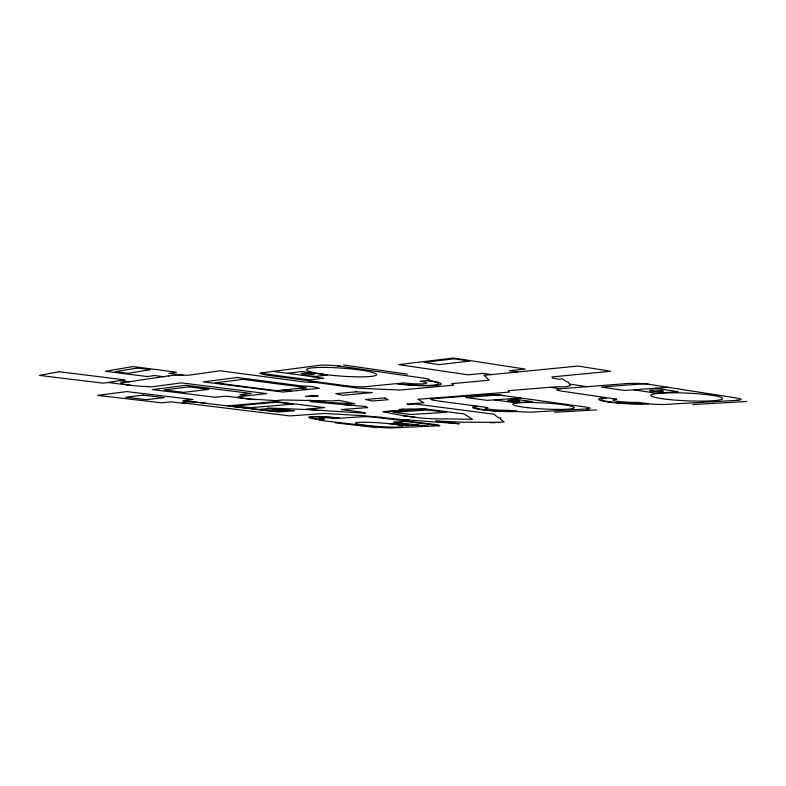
<?xml version="1.0" encoding="UTF-8"?>
<svg xmlns="http://www.w3.org/2000/svg" width="786" height="786" viewBox="0 0 786 786"><rect width="100%" height="100%" fill="white"/><g stroke="black" fill="none" stroke-linecap="round" stroke-linejoin="round"><path stroke-width="1.18" d="M238.178 396.694L240.821 397.814L248.779 398.983M168.391 376.101L172.232 375.305L189.072 375.187L220.149 370.766L304.634 382.025L315.943 382.527L358.21 388.176L399.936 390.053L453.679 385.16L451.714 383.686L489.206 380.208L483.891 375.315L577.887 366.06L610.791 371.247L551.86 376.956L552.735 378.194L559.033 379.147L562.697 378.832L566.382 381.731L568.19 382.006L570.538 385.602M168.646 375.826L125.308 382.34A16.82 1.552 4.9 0 0 129.661 385.169L131.134 385.356A16.82 1.552 4.9 0 0 142.295 386.348L151.531 386.859L181.566 382.89L266.827 393.629L238.296 396.625M498.501 422.387L504.121 421.964L500.358 419.135L500.898 417.798L498.746 417.916L493.805 414.183L415.853 404.063L408.121 404.633L407.01 404.024L423.86 402.766L417.946 399.278L509.466 392.067L508.021 390.681L556.242 386.8C560.752 386.339 567.148 387.832 570.616 385.101M498.776 422.318L461.765 422.2L435.552 420.883L459.211 423.792L398.748 419.282L364.282 415.735L324.471 413.475L289.769 415.912L183.334 402.933A14.757 1.218 4.6 0 1 186.96 401.892A14.757 1.218 4.6 0 1 203.191 402.963L206.335 403.375M287.597 373.321L301.863 371.513L327.359 375.02L312.789 376.749M309.311 382.232L315.176 381.574M343.305 386.181L346.852 385.818A13.863 1.464 4 0 0 365.755 386.663L396.075 383.666A29.131 3.213 3.8 0 0 436.171 385.395A29.131 3.213 3.8 0 0 428.675 380.453L420.304 381.279A14.561 1.611 3.8 0 1 424.116 383.755A14.561 1.611 3.8 0 1 404.004 382.89L397.48 383.529A26.537 2.928 3.8 0 0 434.029 385.101A26.537 2.928 3.8 0 0 427.181 380.601M205.706 403.287L278.578 412.011L294.662 410.783L267.653 407.993L309.33 409.653L365.539 413.249L360.234 411.913L341.124 409.565L367.661 407.61L365.854 406.549L310.254 401.646L354.977 403.788L339.11 400.369L332.743 400.909L282.665 399.986L275.788 400.614L248.071 398.905M430.089 398.325L433.184 398.738L484.205 394.749A13.804 1.425 3.4 0 1 503.659 395.633M550.22 387.282L560.31 388.765L627.189 383.539A16.113 1.847 2.6 0 1 650.13 384.511M290.231 410.321L275.355 411.481L228.137 405.881L275.503 401.577L324.815 407.639L306.589 409.054L318.635 410.518M353.258 405.438L343.344 404.564M520.578 397.991L487.182 400.388L465.784 397.48L498.776 394.945L585.501 407.05A13.362 1.307 3.1 0 1 586.68 408.966M668.159 387.331L624.33 390.485L601.457 387.036L644.913 383.696L736.983 398.08A15.612 1.66 2.3 0 1 736.01 400.398M384.55 411.805L425.845 409.025M320.01 419.449A18.962 1.503 4.1 0 1 313.231 416.904A18.962 1.503 4.1 0 1 339.267 418.231L334.846 418.516A10.405 0.825 4.1 0 0 320.59 417.788A10.405 0.825 4.1 0 0 324.274 419.184L319.096 419.508A20.819 1.641 4.1 0 1 311.649 416.708A20.819 1.641 4.1 0 1 340.23 418.172L362.523 416.767A10.788 0.884 4 0 1 377.457 417.513L381.937 417.238M588.645 408.848L532.869 412.041A12.605 1.179 3.3 0 1 515.282 411.196M738.565 400.251L666.449 404.377A14.531 1.493 2.7 0 1 646.072 403.454M401.528 420.431L408.73 420.029M554.739 412.247L596.368 409.928M692.83 404.525L746.7 401.518M401.214 423.025L389.768 423.634L406.922 425.678L418.506 425.108M495.259 422.671L494.758 422.681M494.227 422.691L493.667 422.701M493.097 422.701L492.498 422.701M491.889 422.691L491.25 422.691M490.602 422.671L489.933 422.662M256.364 399.632L255.705 399.583M254.242 399.485L254.841 399.524M253.298 399.406L252.63 399.357M251.166 399.229L251.766 399.278M250.253 399.131L249.604 399.072M247.344 398.816L225.582 396.154L215.207 397.244L152.346 389.601L185.82 385.317L251.039 393.481L239.907 394.651L247.246 395.564M185.486 403.562L170.867 401.843L161.562 402.825L97.68 395.378L126.723 391.605L192.973 399.524L183.02 400.565L203.908 403.051M380.827 427.446L323.911 420.785A10.247 0.796 4.1 0 1 320.236 419.439M335.357 422.829L376.681 427.653M427.987 426.248L393.442 422.092L405.134 421.453L439.954 425.668L392.695 427.938A9.992 0.757 3.9 0 1 378.98 427.23M107.751 382.497L131.026 385.346M377.457 417.513L434.717 424.46A10.523 0.835 3.8 0 1 437.262 425.796M120.199 380.63L129.523 381.79M402.835 415.696L416.973 417.445M204.547 403.13L205.156 403.208M309.222 400.29L326.111 402.403M164.117 376.749L154.38 375.512L147.355 376.563L105.481 371.257L133.119 366.551L176.467 372.2L168.931 373.33L183.511 375.217M282.96 390.072L291.586 391.182M299.771 388.304L307.778 389.345M346.852 385.818L268.714 375.344A14.394 1.562 4.4 0 1 262.75 372.77M273.351 371.375L323.803 378.243L309.615 379.874L259.773 373.163L319.028 365.372A15.455 1.818 4.1 0 1 340.309 366.247M450.496 396.714L453.62 397.136M494.414 399.877L515.459 402.756L532.299 401.617L511.067 398.669M337.341 365.824L423.025 378.046A14.885 1.68 3.7 0 1 426.808 380.63M343.62 365.028L407.403 374.165M206.895 403.454L207.406 403.542M491.211 374.598L482.85 373.35L468.132 374.834L398.748 364.616L453.483 358.023L525.205 369.086L509.171 370.707L517.345 371.945M569.84 384.118L586.975 386.683M633.771 389.807L656.192 393.216L678.23 391.723L655.642 388.235M646.534 403.523A26.39 2.741 2.8 0 1 609.572 401.823A26.39 2.741 2.8 0 1 608.059 397.903L616.882 399.19A14.482 1.503 2.8 0 0 617.629 401.341A14.482 1.503 2.8 0 0 637.986 402.275L648.371 403.788A28.964 3.006 2.8 0 1 607.833 401.921A28.964 3.006 2.8 0 1 606.144 397.628L562 391.182A15.003 1.651 3 0 1 560.31 388.765M515.714 411.255A22.941 2.162 3.4 0 1 483.793 409.712A22.941 2.162 3.4 0 1 479.499 406.45L487.782 407.551A12.586 1.189 3.4 0 0 490.091 409.349A12.586 1.189 3.4 0 0 507.658 410.184L517.453 411.491A25.181 2.368 3.4 0 1 482.427 409.791A25.181 2.368 3.4 0 1 477.692 406.205L436.348 400.722A13.028 1.287 3.6 0 1 433.184 398.738M399.259 424.037L408.445 424.686L399.259 424.037M296.813 390.613L282.95 392.037L203.319 381.878L237.185 377.486L299.898 385.72L312.582 386.633L319.352 388.274L296.813 390.613M59.196 371.739L39.3 375.394L103.221 383.175L125.003 379.913L59.196 371.739M137.432 368.015L115.346 371.69L128.03 373.301L150.47 369.705L137.432 368.015M243.021 379.343L215.256 382.841L276.839 390.711L306.265 387.626L243.021 379.343M188.827 386.869L164.078 389.964L183.747 392.361L209.047 389.394L188.827 386.869M143.101 395.132L125.76 397.225L146.451 399.642L164.235 397.637L143.101 395.132M454.337 358.77L424.126 362.375L439.138 364.635L469.635 361.128L454.337 358.77M314.626 395.613L305.656 396.458L318.242 396.075L314.626 395.613M355.94 391.821L335.701 393.648L342.49 395.289L372.328 392.568L355.94 391.821M277.085 402.167L235.24 405.92L250.488 407.738L292.932 404.112L277.085 402.167M384.659 397.883L365.421 399.494L372.466 400.988L388.146 399.72L384.659 397.883M268.006 408.681L260.078 409.329L274.943 411.098L282.97 410.469L268.006 408.681M402.864 409.133L398.944 409.408L400.909 410.41L383.028 411.618C403.287 416.216 423.713 419.38 444.974 418.84L472.474 419.311L464.192 413.947L424.283 408.828L402.864 409.133M427.938 409.958L393.039 412.257L410.98 414.497L446.291 412.296L427.938 409.958M304.31 374.49A6.504 0.717 4.3 0 0 314.204 374.627A6.504 0.717 4.3 0 0 304.663 373.262A6.504 0.717 4.3 0 0 304.31 374.49M322.8 374.185A35.085 4.009 4.1 0 0 376.612 374.784A35.085 4.009 4.1 0 0 325.551 367.426A35.085 4.009 4.1 0 0 322.8 374.185M366.757 425.403A23.737 1.837 3.9 0 0 402.717 426.317A23.737 1.837 3.9 0 0 367.632 422.279A23.737 1.837 3.9 0 0 366.757 425.403M652.4 391.29A6.995 0.776 2.6 0 0 663.384 391.212A6.995 0.776 2.6 0 0 653.5 389.994A6.995 0.776 2.6 0 0 652.4 391.29M667.736 399.416A35.94 3.861 2.5 0 0 722.639 398.64A35.94 3.861 2.5 0 0 669.878 392.823A35.94 3.861 2.5 0 0 667.736 399.416M510.34 401.106A6.003 0.599 3.3 0 0 519.733 401.204A6.003 0.599 3.3 0 0 511.224 400.113A6.003 0.599 3.3 0 0 510.34 401.106M527.642 407.669A30.89 3.026 3.2 0 0 574.34 407.728A30.89 3.026 3.2 0 0 528.526 402.481A30.89 3.026 3.2 0 0 527.642 407.669"/></g></svg>
